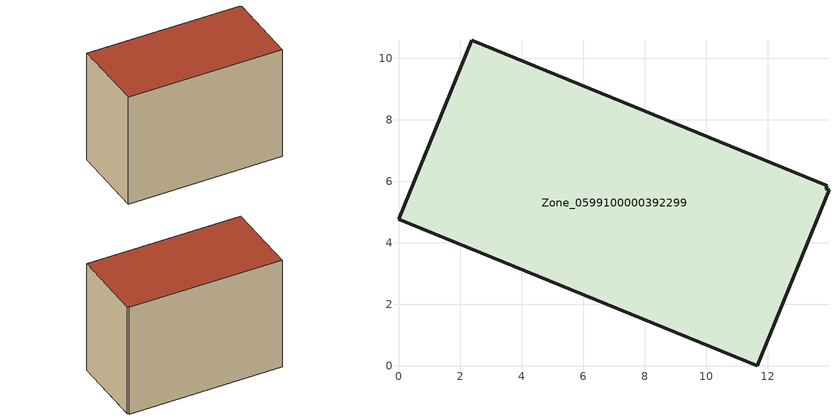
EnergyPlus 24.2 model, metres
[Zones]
Zone_0599100000392299
 floor ground (C_G): 0,4.77 2.38,10.58 13.94,5.85 13.9,5.76 14,5.72 11.66,0 z0
 wall outside (C_F): 2.38,10.58 0,4.77 11.66,0 14,5.72 13.9,5.76 13.94,5.85 2.38,10.58 z0:9.35
 roof outside (C_R): 0,4.77 11.66,0 14,5.72 13.9,5.76 13.94,5.85 2.38,10.58 z9.35
[BUILDING]
Pand.0599100000392299: North Axis=0; Terrain=City; Loads Convergence Tolerance Value=0.04; Temperature Convergence Tolerance Value=0.4; Solar Distribution=FullExterior; Maximum Number of Warmup Days=25; Minimum Number of Warmup Days=1
[Site:Location]
Rotterdam.The.Hague.AP_ZH_NLD Design_Conditions: Latitude=51.96; Longitude=4.45; Time Zone=1; Elevation=-4.5
[SITE:GROUNDTEMPERATURE:BUILDINGSURFACE]
18, 18, 18, 18, 18, 18, 18, 18, 18, 18, 18, 18
[MATERIAL] Thermal Absorptance=0.9; Solar Absorptance=0.7; Visible Absorptance=0.7
Name | Roughness | Thickness | Conductivity | Density | Specific Heat
G.TI.1992-2005 | MediumSmooth | 0.15 | 0.06 | 540 | 1210
F.TI.1992-2005 | Rough | 0.3 | 0.12 | 1920 | 840
R.TI.1992-2005 | MediumRough | 0.2 | 0.08 | 1500 | 1000
[CONSTRUCTION]
C_G: G.TI.1992-2005
C_F: F.TI.1992-2005
C_R: R.TI.1992-2005
[ZONE]
Zone_0599100000392299: Type=1; Multiplier=1; Ceiling Height=Autocalculate; Volume=Autocalculate; Floor Area=autocalculate; Part of Total Floor Area=Yes
[ZONEINFILTRATION:DESIGNFLOWRATE]
Infil_Zone_0599100000392299: Zone or ZoneList or Space or SpaceList=Zone_0599100000392299; Schedule=AlwaysOn; Design Flow Rate Calculation Method=Flow/Area; Flow Rate per Floor Area=0.0015; Constant Term Coefficient=1; Temperature Term Coefficient=0; Velocity Term Coefficient=0; Velocity Squared Term Coefficient=0
[HVACTEMPLATE:ZONE:IDEALLOADSAIRSYSTEM]
Zone_0599100000392299: Maximum Heating Supply Air Temperature=50; Minimum Cooling Supply Air Temperature=13; Maximum Heating Supply Air Humidity Ratio=0.0156; Minimum Cooling Supply Air Humidity Ratio=0.0077; Heating Limit=NoLimit; Cooling Limit=NoLimit; Dehumidification Control Type=ConstantSensibleHeatRatio; Cooling Sensible Heat Ratio=0.7; Dehumidification Setpoint=60; Humidification Control Type=None; Humidification Setpoint=30; Outdoor Air Method=None; Outdoor Air Flow Rate per Person=0.00944; Outdoor Air Flow Rate per Zone Floor Area=0; Outdoor Air Flow Rate per Zone=0; Demand Controlled Ventilation Type=None; Outdoor Air Economizer Type=NoEconomizer; Heat Recovery Type=None; Sensible Heat Recovery Effectiveness=0.7; Latent Heat Recovery Effectiveness=0.65
[ZONECONTROL:THERMOSTAT]
ThermostatControl_Zone_0599100000392299: Zone or ZoneList=Zone_0599100000392299; Control Type Schedule=DualSetpointControlType; Control 1=Thermostat_Zone_0599100000392299; Temperature Difference Between Cutout And Setpoint=0
[THERMOSTATSETPOINT:DUALSETPOINT]
Thermostat_Zone_0599100000392299: Heating Setpoint Temperature Schedule=HeatingSetpoint_Zone_0599100000392299; Cooling Setpoint Temperature Schedule=CoolingSetpoint_Zone_0599100000392299
[SCHEDULE:COMPACT]
HeatingSetpoint_Zone_0599100000392299: Through: 12/31, For: AllDays, Until: 24:00, 21
CoolingSetpoint_Zone_0599100000392299: Through: 12/31, For: AllDays, Until: 24:00, 24
DualSetpointControlType: Through: 12/31, For: AllDays, Until: 24:00, 4
AlwaysOn: Through: 12/31, For: AllDays, Until: 24:00, 1
